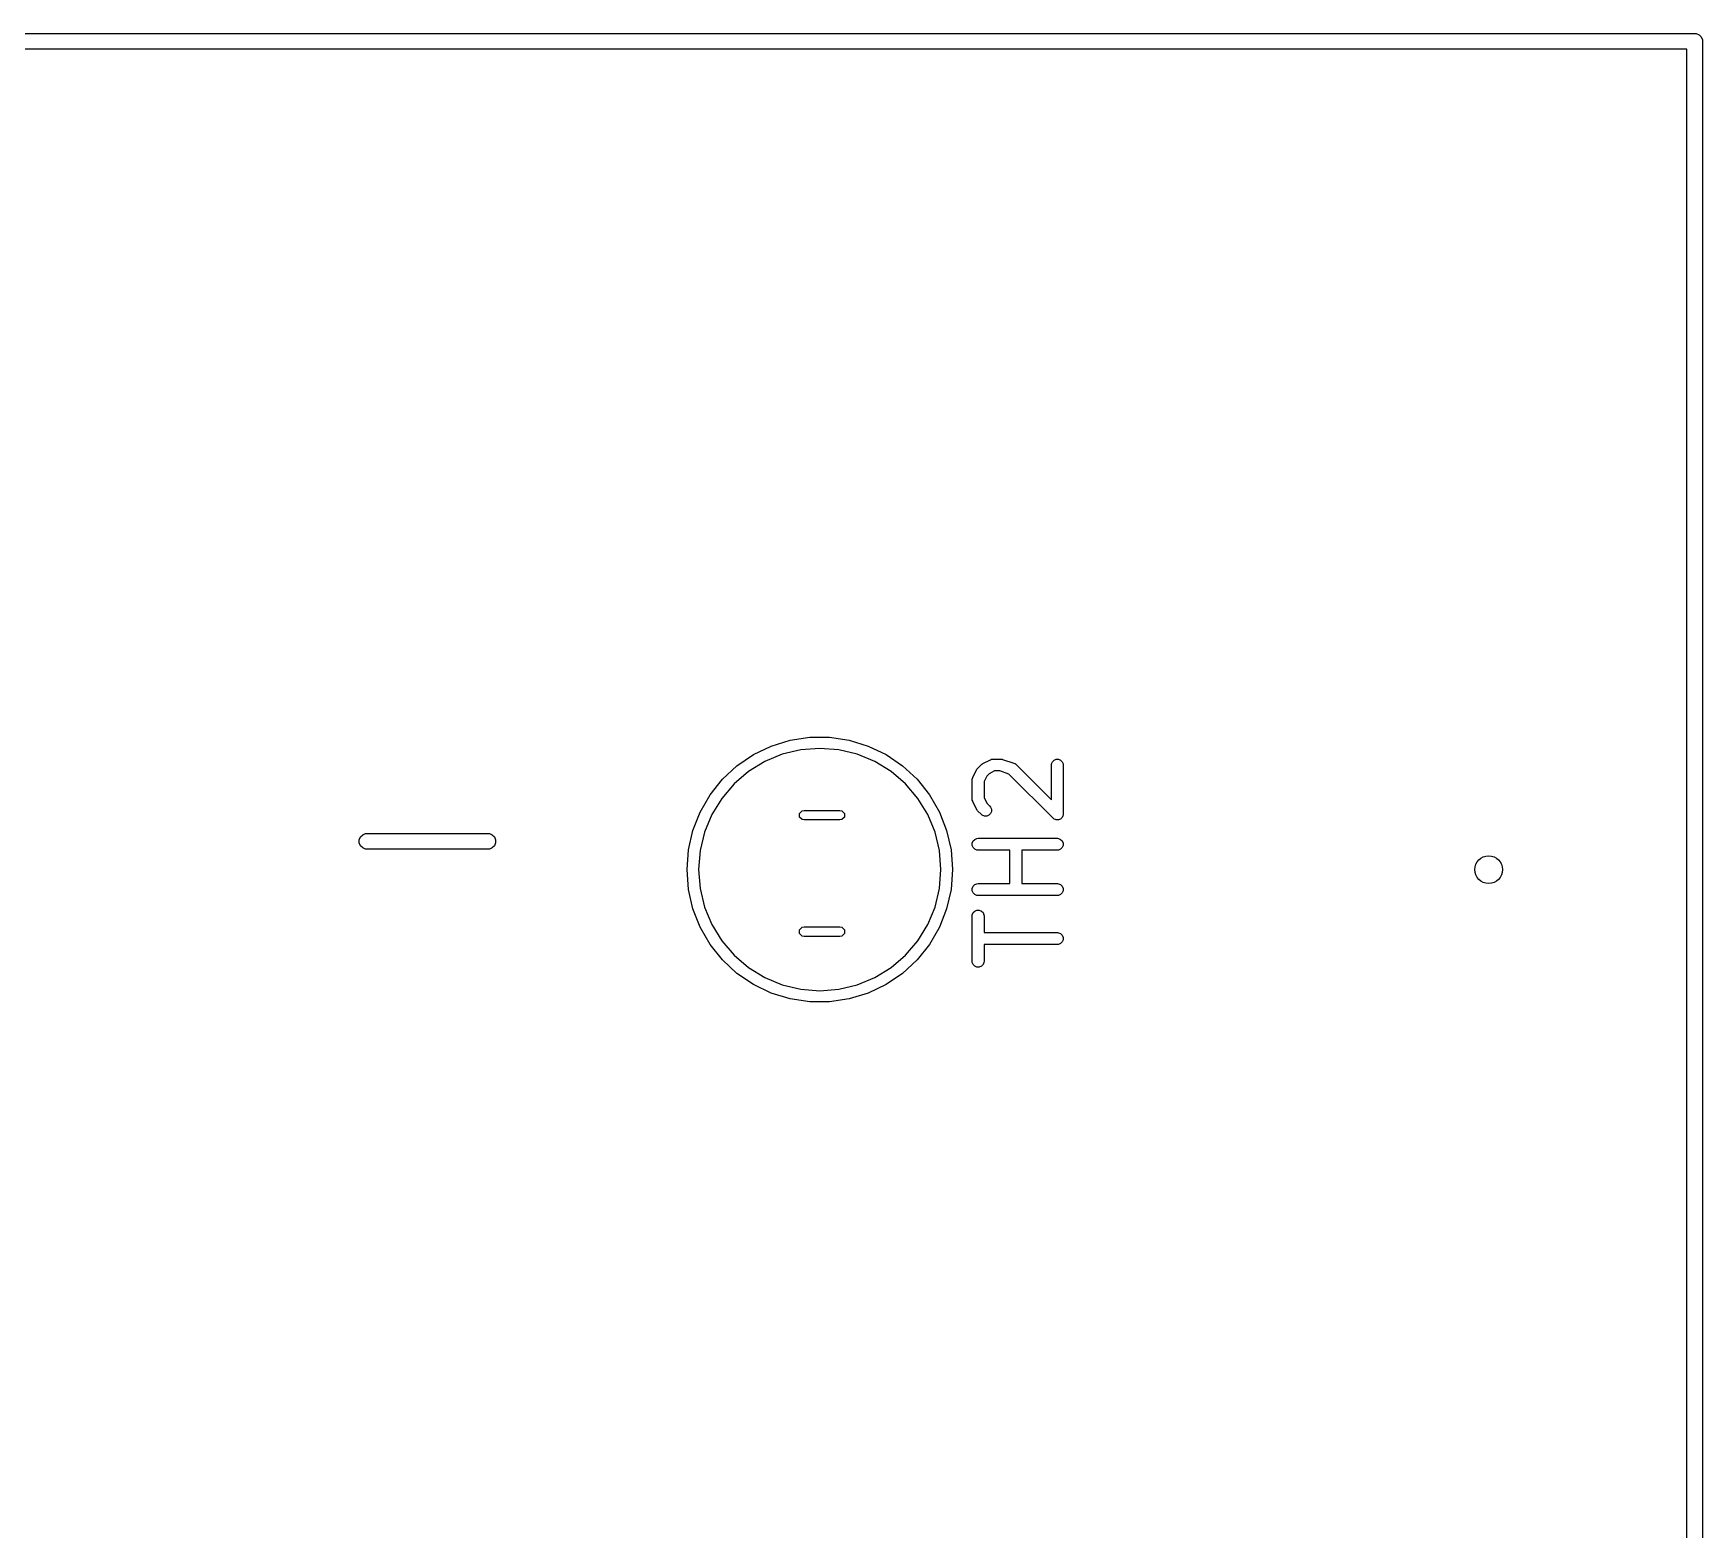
# Model space of a CAD drawing. Extents: x 0.27 to 3.33, y 0.21 to 2.59.
# Drawn here: x 2.504 to 3.333, y 1.452 to 2.195 of the extents above; entities that cross this region are included whole.
import ezdxf

# ---------------------------------------------------------------- set-up
doc = ezdxf.new("R2010")
doc.units = 0
doc.header["$MEASUREMENT"] = 0
doc.layers.add('BLACK', color=7, linetype='CONTINUOUS')

msp = doc.modelspace()

# ---------------------------------------------------------------- linework, layer by layer
at = {"layer": 'BLACK', "linetype": 'CONTINUOUS'}
for p, q in [((1.44746, 2.19547), (3.32953, 2.19547)), ((3.32953, 2.19547), (3.3303, 2.1954)), ((3.3303, 2.1954), (3.33171, 2.19481)), ((3.33171, 2.19481), (3.3328, 2.19372)), ((3.3328, 2.19372), (3.33339, 2.1923)), ((3.33339, 2.1923), (3.33346, 2.19154)), ((3.33346, 2.19154), (3.33346, 0.60846)), ((3.32559, 2.1876), (0.27441, 2.1876)), ((3.32559, 0.6124), (3.32559, 2.1876)), ((2.86191, 1.83703), (2.87079, 1.84131)), ((2.87079, 1.84131), (2.88021, 1.84421)), ((2.88021, 1.84421), (2.88995, 1.84568)), ((2.88995, 1.84568), (2.89981, 1.84568)), ((2.89981, 1.84568), (2.90956, 1.84421)), ((2.90956, 1.84421), (2.91897, 1.84131)), ((2.91897, 1.84131), (2.92785, 1.83703)), ((2.85377, 1.83148), (2.86191, 1.83703)), ((2.86754, 1.83358), (2.85948, 1.82864)), ((2.87627, 1.8372), (2.86754, 1.83358)), ((2.88546, 1.8394), (2.87627, 1.8372)), ((2.89488, 1.84015), (2.88546, 1.8394)), ((2.9043, 1.8394), (2.89488, 1.84015)), ((2.91349, 1.8372), (2.9043, 1.8394)), ((2.92222, 1.83358), (2.91349, 1.8372)), ((2.93028, 1.82864), (2.92222, 1.83358)), ((2.92785, 1.83703), (2.936, 1.83148)), ((2.97572, 1.83248), (2.97597, 1.83264)), ((2.97597, 1.83264), (2.97971, 1.83451)), ((2.97971, 1.83451), (2.98026, 1.83472)), ((2.98026, 1.83472), (2.98036, 1.83472)), ((2.98036, 1.83472), (2.98046, 1.83477)), ((2.98046, 1.83477), (2.98104, 1.83482)), ((2.98104, 1.83482), (2.98478, 1.83482)), ((2.98478, 1.83482), (2.98508, 1.83479)), ((2.98508, 1.83479), (2.98515, 1.8348)), ((2.98515, 1.8348), (2.98526, 1.83478)), ((2.98526, 1.83478), (2.98536, 1.83477)), ((2.98536, 1.83477), (2.98543, 1.83474)), ((2.98543, 1.83474), (2.98572, 1.83467)), ((2.98572, 1.83467), (2.99134, 1.8328)), ((2.99134, 1.8328), (2.99187, 1.83256)), ((3.01001, 1.83245), (3.01045, 1.83351)), ((3.01045, 1.83351), (3.01127, 1.83432)), ((3.01127, 1.83432), (3.01233, 1.83477)), ((3.01233, 1.83477), (3.01348, 1.83477)), ((3.01348, 1.83477), (3.01455, 1.83432)), ((3.01455, 1.83432), (3.01536, 1.83351)), ((3.01536, 1.83351), (3.0158, 1.83245)), ((2.8404, 1.81707), (2.84654, 1.82478)), ((2.84654, 1.82478), (2.85377, 1.83148)), ((2.85948, 1.82864), (2.8523, 1.82251)), ((2.93747, 1.82251), (2.93028, 1.82864)), ((2.936, 1.83148), (2.94322, 1.82478)), ((2.94322, 1.82478), (2.94937, 1.81707)), ((2.97058, 1.82437), (2.97064, 1.82495)), ((2.97058, 1.815), (2.97058, 1.82437)), ((2.97064, 1.82495), (2.97068, 1.82504)), ((2.97068, 1.82504), (2.97069, 1.82515)), ((2.97069, 1.82515), (2.9709, 1.82569)), ((2.9709, 1.82569), (2.97277, 1.82944)), ((2.97277, 1.82944), (2.97293, 1.82969)), ((2.97293, 1.82969), (2.97296, 1.82976)), ((2.97296, 1.82976), (2.97302, 1.82984)), ((2.97302, 1.82984), (2.97308, 1.82993)), ((2.97308, 1.82993), (2.97314, 1.82998)), ((2.97314, 1.82998), (2.97332, 1.83021)), ((2.97332, 1.83021), (2.9752, 1.83208)), ((2.9752, 1.83208), (2.97542, 1.83227)), ((2.97542, 1.83227), (2.97548, 1.83233)), ((2.97548, 1.83233), (2.97556, 1.83238)), ((2.97556, 1.83238), (2.97565, 1.83245)), ((2.97565, 1.83245), (2.97572, 1.83248)), ((2.97784, 1.82637), (2.97649, 1.82367)), ((2.97903, 1.82757), (2.97784, 1.82637)), ((2.98173, 1.82892), (2.97903, 1.82757)), ((2.98431, 1.82892), (2.98173, 1.82892)), ((2.98881, 1.82741), (2.98431, 1.82892)), ((3.01082, 1.80541), (2.98881, 1.82741)), ((2.99187, 1.83256), (2.99195, 1.83249)), ((2.99195, 1.83249), (2.99205, 1.83245)), ((2.99205, 1.83245), (2.9925, 1.83208)), ((2.9925, 1.83208), (3.00995, 1.81463)), ((3.00995, 1.83187), (3.01001, 1.83245)), ((3.00995, 1.81463), (3.00995, 1.83187)), ((3.0158, 1.83245), (3.01586, 1.83187)), ((3.01586, 1.83187), (3.01586, 1.8075)), ((2.83547, 1.80853), (2.8404, 1.81707)), ((2.8523, 1.82251), (2.84616, 1.81532)), ((2.9436, 1.81532), (2.93747, 1.82251)), ((2.94937, 1.81707), (2.9543, 1.80853)), ((2.97649, 1.82367), (2.97649, 1.81569)), ((2.83187, 1.79936), (2.83547, 1.80853)), ((2.84616, 1.81532), (2.84122, 1.80726)), ((2.88488, 1.80784), (2.88616, 1.80912)), ((2.88488, 1.80603), (2.88488, 1.80784)), ((2.88616, 1.80912), (2.88706, 1.8093)), ((2.88706, 1.8093), (2.90494, 1.8093)), ((2.90494, 1.8093), (2.90584, 1.80912)), ((2.90584, 1.80912), (2.90712, 1.80784)), ((2.90712, 1.80784), (2.90712, 1.80603)), ((2.94854, 1.80726), (2.9436, 1.81532)), ((2.9543, 1.80853), (2.9579, 1.79936)), ((2.97064, 1.81442), (2.97058, 1.815)), ((2.97068, 1.81432), (2.97064, 1.81442)), ((2.97069, 1.81422), (2.97068, 1.81432)), ((2.9709, 1.81368), (2.97069, 1.81422)), ((2.97277, 1.80993), (2.9709, 1.81368)), ((2.97293, 1.80968), (2.97277, 1.80993)), ((2.97296, 1.80961), (2.97293, 1.80968)), ((2.97302, 1.80953), (2.97296, 1.80961)), ((2.97308, 1.80944), (2.97302, 1.80953)), ((2.97314, 1.80939), (2.97308, 1.80944)), ((2.97332, 1.80916), (2.97314, 1.80939)), ((2.9752, 1.80728), (2.97332, 1.80916)), ((2.97649, 1.81569), (2.97784, 1.813)), ((2.97784, 1.813), (2.97937, 1.81146)), ((2.97974, 1.80773), (2.97893, 1.80692)), ((2.97937, 1.81146), (2.97974, 1.81101)), ((2.97974, 1.81101), (2.98018, 1.80995)), ((2.98018, 1.8088), (2.97974, 1.80773)), ((2.98018, 1.80995), (2.98018, 1.8088)), ((2.84122, 1.80726), (2.8376, 1.79853)), ((2.88616, 1.80475), (2.88488, 1.80603)), ((2.88706, 1.80457), (2.88616, 1.80475)), ((2.90494, 1.80457), (2.88706, 1.80457)), ((2.90584, 1.80475), (2.90494, 1.80457)), ((2.90712, 1.80603), (2.90584, 1.80475)), ((2.95216, 1.79853), (2.94854, 1.80726)), ((2.97565, 1.80692), (2.9752, 1.80728)), ((2.97671, 1.80648), (2.97565, 1.80692)), ((2.97786, 1.80648), (2.97671, 1.80648)), ((2.97893, 1.80692), (2.97786, 1.80648)), ((3.01127, 1.80504), (3.01082, 1.80541)), ((3.01202, 1.80473), (3.01127, 1.80504)), ((3.01233, 1.8046), (3.01202, 1.80473)), ((3.01348, 1.8046), (3.01233, 1.8046)), ((3.01233, 1.8046), (3.01233, 1.8046)), ((3.01455, 1.80504), (3.01348, 1.8046)), ((3.01536, 1.80586), (3.01455, 1.80504)), ((3.01567, 1.80661), (3.01536, 1.80586)), ((3.0158, 1.80692), (3.01567, 1.80661)), ((3.01586, 1.8075), (3.0158, 1.80692)), ((2.66614, 1.79475), (2.66673, 1.79617)), ((2.66614, 1.79321), (2.66614, 1.79475)), ((2.66673, 1.79179), (2.66614, 1.79321)), ((2.66673, 1.79617), (2.66782, 1.79725)), ((2.66782, 1.79071), (2.66673, 1.79179)), ((2.66782, 1.79725), (2.66924, 1.79784)), ((2.66924, 1.79784), (2.67, 1.79792)), ((2.67, 1.79792), (2.73, 1.79792)), ((2.73, 1.79792), (2.73076, 1.79784)), ((2.73076, 1.79784), (2.73218, 1.79725)), ((2.73218, 1.79725), (2.73327, 1.79617)), ((2.73327, 1.79179), (2.73218, 1.79071)), ((2.73327, 1.79617), (2.73386, 1.79475)), ((2.73386, 1.79321), (2.73327, 1.79179)), ((2.73386, 1.79475), (2.73386, 1.79321)), ((2.82967, 1.78975), (2.83187, 1.79936)), ((2.8376, 1.79853), (2.8354, 1.78934)), ((2.95437, 1.78934), (2.95216, 1.79853)), ((2.9579, 1.79936), (2.96009, 1.78975)), ((2.97064, 1.79308), (2.97108, 1.79414)), ((2.97064, 1.79192), (2.97064, 1.79308)), ((2.97108, 1.79086), (2.97064, 1.79192)), ((2.97108, 1.79414), (2.9719, 1.79495)), ((2.9719, 1.79495), (2.97296, 1.7954)), ((2.97296, 1.7954), (2.97354, 1.79545)), ((2.97354, 1.79545), (3.01291, 1.79545)), ((3.01291, 1.79545), (3.01348, 1.7954)), ((3.01348, 1.7954), (3.01455, 1.79495)), ((3.01455, 1.79495), (3.01536, 1.79414)), ((3.01536, 1.79414), (3.0158, 1.79308)), ((3.0158, 1.79192), (3.01536, 1.79086)), ((3.0158, 1.79308), (3.0158, 1.79192)), ((2.66924, 1.79012), (2.66782, 1.79071)), ((2.67, 1.79004), (2.66924, 1.79012)), ((2.73, 1.79004), (2.67, 1.79004)), ((2.73076, 1.79012), (2.73, 1.79004)), ((2.73218, 1.79071), (2.73076, 1.79012)), ((2.82894, 1.77992), (2.82967, 1.78975)), ((2.8354, 1.78934), (2.83466, 1.77992)), ((2.95511, 1.77992), (2.95437, 1.78934)), ((2.96009, 1.78975), (2.96083, 1.77992)), ((2.9719, 1.79004), (2.97108, 1.79086)), ((2.97296, 1.7896), (2.9719, 1.79004)), ((2.97354, 1.78955), (2.97296, 1.7896)), ((2.98933, 1.78955), (2.97354, 1.78955)), ((2.98933, 1.77295), (2.98933, 1.78955)), ((3.01291, 1.78955), (2.99524, 1.78955)), ((2.99524, 1.78955), (2.99524, 1.77295)), ((3.01348, 1.7896), (3.01291, 1.78955)), ((3.01455, 1.79004), (3.01348, 1.7896)), ((3.01536, 1.79086), (3.01455, 1.79004)), ((2.82967, 1.77009), (2.82894, 1.77992)), ((2.83466, 1.77992), (2.8354, 1.7705)), ((2.95437, 1.7705), (2.95511, 1.77992)), ((2.96083, 1.77992), (2.96009, 1.77009)), ((2.83187, 1.76048), (2.82967, 1.77009)), ((2.8354, 1.7705), (2.8376, 1.76131)), ((2.95216, 1.76131), (2.95437, 1.7705)), ((2.96009, 1.77009), (2.9579, 1.76048)), ((2.97064, 1.77058), (2.97108, 1.77164)), ((2.97064, 1.76943), (2.97064, 1.77058)), ((2.97108, 1.76836), (2.97064, 1.76943)), ((2.97108, 1.77164), (2.9719, 1.77246)), ((2.9719, 1.76755), (2.97108, 1.76836)), ((2.9719, 1.77246), (2.97296, 1.7729)), ((2.97296, 1.76711), (2.9719, 1.76755)), ((2.97296, 1.7729), (2.97354, 1.77295)), ((2.97354, 1.76705), (2.97296, 1.76711)), ((2.97354, 1.77295), (2.98933, 1.77295)), ((3.01291, 1.76705), (2.97354, 1.76705)), ((2.99524, 1.77295), (3.01291, 1.77295)), ((3.01291, 1.77295), (3.01348, 1.7729)), ((3.01348, 1.76711), (3.01291, 1.76705)), ((3.01348, 1.7729), (3.01455, 1.77246)), ((3.01455, 1.76755), (3.01348, 1.76711)), ((3.01455, 1.77246), (3.01536, 1.77164)), ((3.01536, 1.76836), (3.01455, 1.76755)), ((3.01536, 1.77164), (3.0158, 1.77058)), ((3.0158, 1.76943), (3.01536, 1.76836)), ((3.0158, 1.77058), (3.0158, 1.76943)), ((2.83547, 1.75131), (2.83187, 1.76048)), ((2.8376, 1.76131), (2.84122, 1.75258)), ((2.94854, 1.75258), (2.95216, 1.76131)), ((2.9579, 1.76048), (2.9543, 1.75131)), ((2.97064, 1.75745), (2.97108, 1.75852)), ((2.97108, 1.75852), (2.9719, 1.75933)), ((2.9719, 1.75933), (2.97296, 1.75977)), ((2.97296, 1.75977), (2.97411, 1.75977)), ((2.97411, 1.75977), (2.97518, 1.75933)), ((2.97518, 1.75933), (2.97599, 1.75852)), ((2.97599, 1.75852), (2.97643, 1.75745)), ((2.8404, 1.74277), (2.83547, 1.75131)), ((2.84122, 1.75258), (2.84616, 1.74452)), ((2.88488, 1.74997), (2.88616, 1.75125)), ((2.88488, 1.74816), (2.88488, 1.74997)), ((2.88616, 1.75125), (2.88706, 1.75143)), ((2.88706, 1.75143), (2.90494, 1.75143)), ((2.90494, 1.75143), (2.90584, 1.75125)), ((2.90584, 1.75125), (2.90712, 1.74997)), ((2.90712, 1.74997), (2.90712, 1.74816)), ((2.9436, 1.74452), (2.94854, 1.75258)), ((2.9543, 1.75131), (2.94937, 1.74277)), ((2.97058, 1.75688), (2.97064, 1.75745)), ((2.97058, 1.73438), (2.97058, 1.75688)), ((2.97643, 1.75745), (2.97649, 1.75688)), ((2.97649, 1.75688), (2.97649, 1.74858)), ((2.84654, 1.73507), (2.8404, 1.74277)), ((2.84616, 1.74452), (2.8523, 1.73734)), ((2.88616, 1.74688), (2.88488, 1.74816)), ((2.88706, 1.7467), (2.88616, 1.74688)), ((2.90494, 1.7467), (2.88706, 1.7467)), ((2.90584, 1.74688), (2.90494, 1.7467)), ((2.90712, 1.74816), (2.90584, 1.74688)), ((2.93747, 1.73734), (2.9436, 1.74452)), ((2.94937, 1.74277), (2.94322, 1.73507)), ((2.97649, 1.74858), (3.01291, 1.74858)), ((3.01291, 1.74268), (2.97649, 1.74268)), ((2.97649, 1.74268), (2.97649, 1.73438)), ((3.01291, 1.74858), (3.01348, 1.74853)), ((3.01348, 1.74273), (3.01291, 1.74268)), ((3.01348, 1.74853), (3.01455, 1.74809)), ((3.01455, 1.74317), (3.01348, 1.74273)), ((3.01455, 1.74809), (3.01536, 1.74727)), ((3.01536, 1.74399), (3.01455, 1.74317)), ((3.01536, 1.74727), (3.0158, 1.74621)), ((3.0158, 1.74505), (3.01536, 1.74399)), ((3.0158, 1.74621), (3.0158, 1.74505)), ((2.85377, 1.72836), (2.84654, 1.73507)), ((2.8523, 1.73734), (2.85948, 1.7312)), ((2.93028, 1.7312), (2.93747, 1.73734)), ((2.94322, 1.73507), (2.936, 1.72836)), ((2.97064, 1.73381), (2.97058, 1.73438)), ((2.97108, 1.73274), (2.97064, 1.73381)), ((2.97643, 1.73381), (2.97599, 1.73274)), ((2.97649, 1.73438), (2.97643, 1.73381)), ((2.86191, 1.72281), (2.85377, 1.72836)), ((2.85948, 1.7312), (2.86754, 1.72626)), ((2.86754, 1.72626), (2.87627, 1.72264)), ((2.91349, 1.72264), (2.92222, 1.72626)), ((2.92222, 1.72626), (2.93028, 1.7312)), ((2.936, 1.72836), (2.92785, 1.72281)), ((2.9719, 1.73193), (2.97108, 1.73274)), ((2.97296, 1.73149), (2.9719, 1.73193)), ((2.97411, 1.73149), (2.97296, 1.73149)), ((2.97518, 1.73193), (2.97411, 1.73149)), ((2.97599, 1.73274), (2.97518, 1.73193)), ((2.87079, 1.71853), (2.86191, 1.72281)), ((2.88021, 1.71563), (2.87079, 1.71853)), ((2.87627, 1.72264), (2.88546, 1.72044)), ((2.88546, 1.72044), (2.89488, 1.7197)), ((2.89488, 1.7197), (2.9043, 1.72044)), ((2.9043, 1.72044), (2.91349, 1.72264)), ((2.91897, 1.71853), (2.90956, 1.71563)), ((2.92785, 1.72281), (2.91897, 1.71853)), ((2.88995, 1.71416), (2.88021, 1.71563)), ((2.89981, 1.71416), (2.88995, 1.71416)), ((2.90956, 1.71563), (2.89981, 1.71416))]:
    msp.add_line(p, q, dxfattribs=at)
at = {"layer": 'BLACK'}
msp.add_circle((3.22717, 1.77992), 0.00689, dxfattribs=at)

doc.saveas('drawing.dxf')
